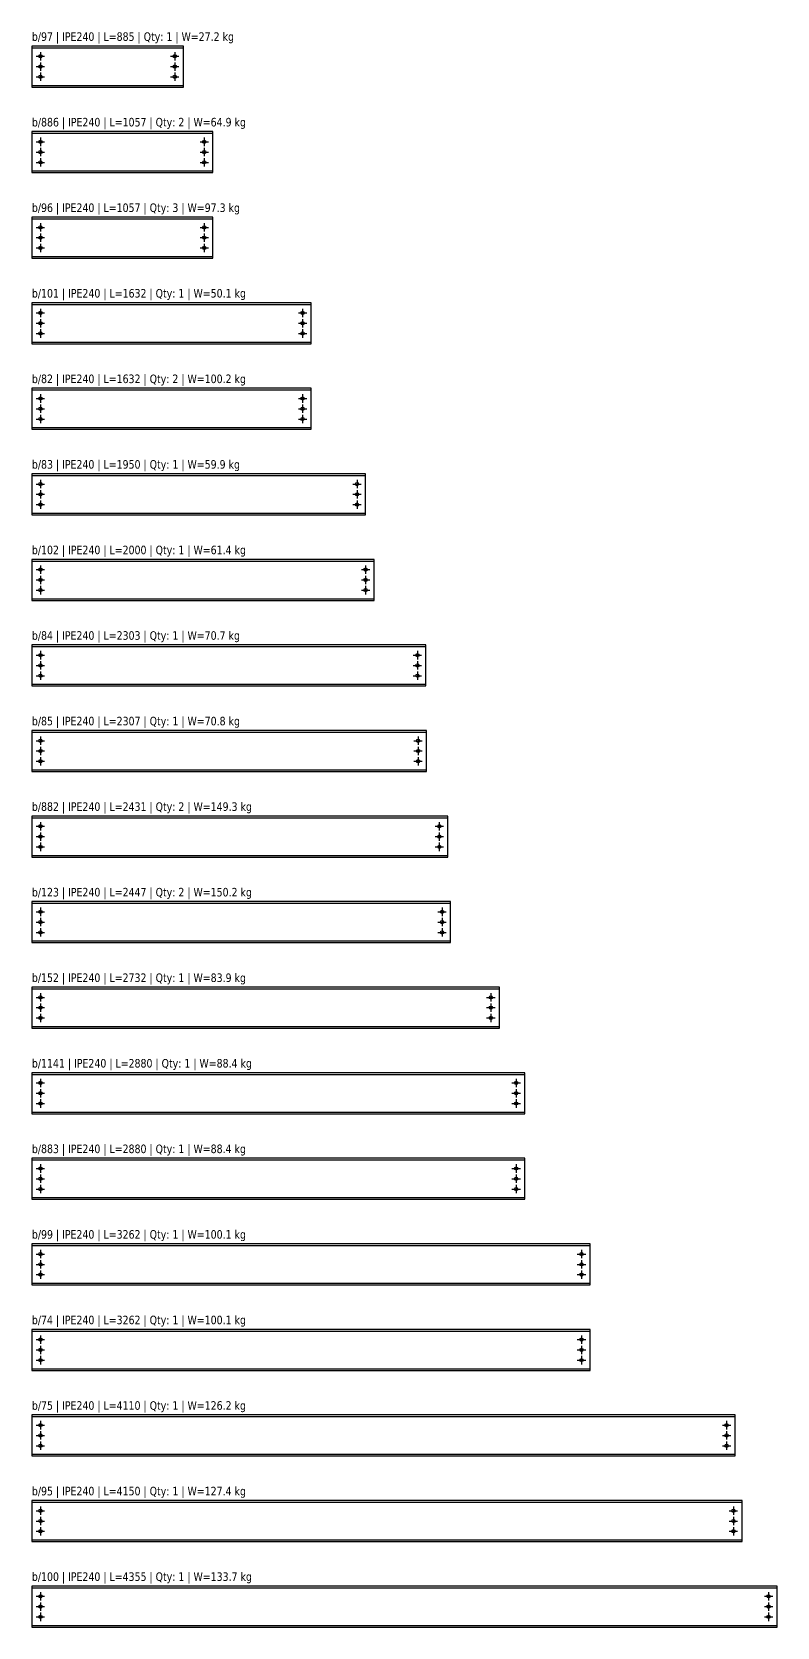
# Model space of a CAD drawing. Header units: millimetres. Extents: x 0 to 240831, y 0 to 45222.
# Drawn here: x 35000 to 39355, y 32500 to 41822 of the extents above; entities that cross this region are included whole.
import ezdxf
from ezdxf.enums import TextEntityAlignment as Align

# ---------------------------------------------------------------- set-up
doc = ezdxf.new("R2010")
doc.units = ezdxf.units.MM
doc.header["$LTSCALE"] = 1000
for name, color, linetype in [('IPE240', 2, 'Continuous'), ('PERFORACIONES', 1, 'Continuous'), ('TXT_GEN', 3, 'Continuous')]:
    doc.layers.add(name, color=color, linetype=linetype)
doc.styles.add('VERDNA', font='verdana.ttf', dxfattribs={"width": 0.8})

# ---------------------------------------------------------------- blocks, each defined once
blk = doc.blocks.new('D19')
at = {"layer": 'PERFORACIONES', "linetype": 'ByBlock'}
for p, q in [((-24.5, 0), (24.5, 0)), ((0, 24.5), (0, -24.5))]:
    blk.add_line(p, q, dxfattribs=at)
blk.add_circle((0, 0), 9.5, dxfattribs=at)

msp = doc.modelspace()

# ---------------------------------------------------------------- linework, layer by layer
at = {"layer": 'IPE240'}
for p, q in [((35000, 41730), (35885, 41730)), ((35000, 41510), (35885, 41510)), ((35000, 41230), (36057, 41230)), ((35000, 41010), (36057, 41010)), ((35000, 40730), (36057, 40730)), ((35000, 40510), (36057, 40510)), ((35000, 40230), (36632, 40230)), ((35000, 40010), (36632, 40010)), ((35000, 39730), (36632, 39730)), ((35000, 39510), (36632, 39510)), ((35000, 39230), (36950, 39230)), ((35000, 39010), (36950, 39010)), ((35000, 38730), (37000, 38730)), ((35000, 38510), (37000, 38510)), ((35000, 38230), (37303, 38230)), ((35000, 38010), (37303, 38010)), ((35000, 37730), (37307, 37730)), ((35000, 37510), (37307, 37510)), ((35000, 37230), (37431, 37230)), ((35000, 37010), (37431, 37010)), ((35000, 36730), (37447, 36730)), ((35000, 36510), (37447, 36510)), ((35000, 36230), (37732, 36230)), ((35000, 36010), (37732, 36010)), ((35000, 35730), (37880, 35730)), ((35000, 35510), (37880, 35510)), ((35000, 35230), (37880, 35230)), ((35000, 35010), (37880, 35010)), ((35000, 34730), (38262, 34730)), ((35000, 34510), (38262, 34510)), ((35000, 34230), (38262, 34230)), ((35000, 34010), (38262, 34010)), ((35000, 33730), (39110, 33730)), ((35000, 33510), (39110, 33510)), ((35000, 33230), (39150, 33230)), ((35000, 33010), (39150, 33010)), ((35000, 32730), (39355, 32730)), ((35000, 32510), (39355, 32510))]:
    msp.add_line(p, q, dxfattribs=at)
for points in [[(35000, 41500), (35885, 41500), (35885, 41740), (35000, 41740)], [(35000, 41000), (36057, 41000), (36057, 41240), (35000, 41240)], [(35000, 40500), (36057, 40500), (36057, 40740), (35000, 40740)], [(35000, 40000), (36632, 40000), (36632, 40240), (35000, 40240)], [(35000, 39500), (36632, 39500), (36632, 39740), (35000, 39740)], [(35000, 39000), (36950, 39000), (36950, 39240), (35000, 39240)], [(35000, 38500), (37000, 38500), (37000, 38740), (35000, 38740)], [(35000, 38000), (37303, 38000), (37303, 38240), (35000, 38240)], [(35000, 37500), (37307, 37500), (37307, 37740), (35000, 37740)], [(35000, 37000), (37431, 37000), (37431, 37240), (35000, 37240)], [(35000, 36500), (37447, 36500), (37447, 36740), (35000, 36740)], [(35000, 36000), (37732, 36000), (37732, 36240), (35000, 36240)], [(35000, 35500), (37880, 35500), (37880, 35740), (35000, 35740)], [(35000, 35000), (37880, 35000), (37880, 35240), (35000, 35240)], [(35000, 34500), (38262, 34500), (38262, 34740), (35000, 34740)], [(35000, 34000), (38262, 34000), (38262, 34240), (35000, 34240)], [(35000, 33500), (39110, 33500), (39110, 33740), (35000, 33740)], [(35000, 33000), (39150, 33000), (39150, 33240), (35000, 33240)], [(35000, 32500), (39355, 32500), (39355, 32740), (35000, 32740)]]:
    msp.add_lwpolyline(points, close=True, dxfattribs=at)

# ---------------------------------------------------------------- block references
for p in [(35050, 41680), (35835, 41680), (35050, 41620), (35050, 41560), (35835, 41620), (35835, 41560), (35050, 41180), (35050, 41120), (36007, 41180), (36007, 41120), (35050, 41060), (36007, 41060), (35050, 40680), (36007, 40680), (35050, 40620), (35050, 40560), (36007, 40620), (36007, 40560), (35050, 40180), (36582, 40180), (35050, 40120), (36582, 40120), (35050, 40060), (36582, 40060), (35050, 39680), (35050, 39620), (36582, 39680), (36582, 39620), (35050, 39560), (36582, 39560), (35050, 39180), (36900, 39180), (35050, 39120), (35050, 39060), (36900, 39120), (36900, 39060), (35050, 38680), (36950, 38680), (35050, 38620), (36950, 38620), (35050, 38560), (36950, 38560), (35050, 38180), (35050, 38120), (37253, 38180), (37253, 38120), (35050, 38060), (37253, 38060), (35050, 37680), (37257, 37680), (35050, 37620), (35050, 37560), (37257, 37620), (37257, 37560), (35050, 37180), (37381, 37180), (35050, 37120), (37381, 37120), (35050, 37060), (37381, 37060), (35050, 36680), (35050, 36620), (37397, 36680), (37397, 36620), (35050, 36560), (37397, 36560), (35050, 36180), (37682, 36180), (35050, 36120), (35050, 36060), (37682, 36120), (37682, 36060), (35050, 35680), (35050, 35620), (37830, 35680), (37830, 35620), (35050, 35560), (37830, 35560), (35050, 35180), (37830, 35180), (35050, 35120), (35050, 35060), (37830, 35120), (37830, 35060), (35050, 34680), (38212, 34680), (35050, 34620), (38212, 34620), (35050, 34560), (38212, 34560), (35050, 34180), (35050, 34120), (38212, 34180), (38212, 34120), (35050, 34060), (38212, 34060), (35050, 33680), (39060, 33680), (35050, 33620), (35050, 33560), (39060, 33620), (39060, 33560), (35050, 33180), (39100, 33180), (35050, 33120), (39100, 33120), (35050, 33060), (39100, 33060), (35050, 32680), (35050, 32620), (39305, 32680), (39305, 32620), (35050, 32560), (39305, 32560)]:
    msp.add_blockref('D19', p, dxfattribs=at)

# ---------------------------------------------------------------- texts
at = {"layer": 'TXT_GEN', "style": 'VERDNA', "width": 0.8}
for s, p in [('b/97 | IPE240 | L=885 | Qty: 1 | W=27.2 kg', (35000, 41755)), ('b/886 | IPE240 | L=1057 | Qty: 2 | W=64.9 kg', (35000, 41255)), ('b/96 | IPE240 | L=1057 | Qty: 3 | W=97.3 kg', (35000, 40755)), ('b/101 | IPE240 | L=1632 | Qty: 1 | W=50.1 kg', (35000, 40255)), ('b/82 | IPE240 | L=1632 | Qty: 2 | W=100.2 kg', (35000, 39755)), ('b/83 | IPE240 | L=1950 | Qty: 1 | W=59.9 kg', (35000, 39255)), ('b/102 | IPE240 | L=2000 | Qty: 1 | W=61.4 kg', (35000, 38755)), ('b/84 | IPE240 | L=2303 | Qty: 1 | W=70.7 kg', (35000, 38255)), ('b/85 | IPE240 | L=2307 | Qty: 1 | W=70.8 kg', (35000, 37755)), ('b/882 | IPE240 | L=2431 | Qty: 2 | W=149.3 kg', (35000, 37255)), ('b/123 | IPE240 | L=2447 | Qty: 2 | W=150.2 kg', (35000, 36755)), ('b/152 | IPE240 | L=2732 | Qty: 1 | W=83.9 kg', (35000, 36255)), ('b/1141 | IPE240 | L=2880 | Qty: 1 | W=88.4 kg', (35000, 35755)), ('b/883 | IPE240 | L=2880 | Qty: 1 | W=88.4 kg', (35000, 35255)), ('b/99 | IPE240 | L=3262 | Qty: 1 | W=100.1 kg', (35000, 34755)), ('b/74 | IPE240 | L=3262 | Qty: 1 | W=100.1 kg', (35000, 34255)), ('b/75 | IPE240 | L=4110 | Qty: 1 | W=126.2 kg', (35000, 33755)), ('b/95 | IPE240 | L=4150 | Qty: 1 | W=127.4 kg', (35000, 33255)), ('b/100 | IPE240 | L=4355 | Qty: 1 | W=133.7 kg', (35000, 32755))]:
    msp.add_text(s, height=50, dxfattribs=at).set_placement(p, align=Align.BOTTOM_LEFT)

doc.saveas('drawing.dxf')
